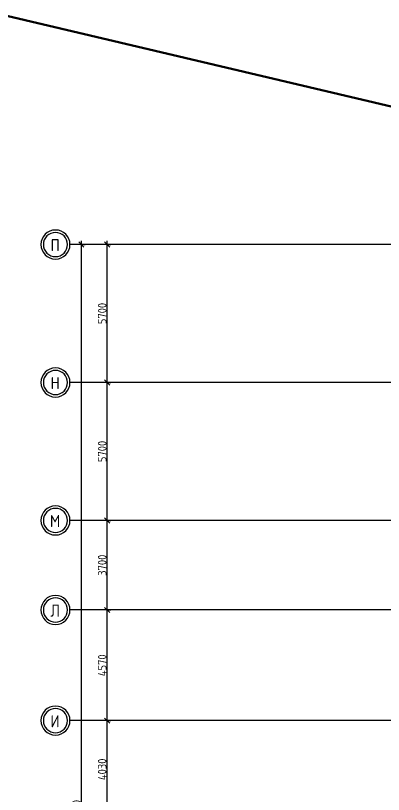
# Model space of a CAD drawing. Header units: millimetres. Extents: x -695119 to 412940, y -249585 to 622758.
# Drawn here: x -151834 to -136642, y 542439 to 574621 of the extents above; entities that cross this region are included whole.
import ezdxf

# ---------------------------------------------------------------- set-up
doc = ezdxf.new("R2010")
doc.units = ezdxf.units.MM
doc.linetypes.add('ADSK_Линия сетки', pattern=[25, 20, -2.5, 0, -2.5])
for name, color, linetype, lineweight in [('_Схема', 5, 'Continuous', 30), ('Оси', 252, 'Continuous', 9), ('Размеры', 7, 'Continuous', 9)]:
    doc.layers.add(name, color=color, linetype=linetype, lineweight=lineweight)
doc.styles.add('GOST Common_1', font='', dxfattribs={"height": 250})
doc.styles.add('ISOCPEUR', font='isocpeur.ttf', dxfattribs={"width": 0.9, "height": 350})
doc.styles.get('GOST Common_1').set_extended_font_data('GOST type B')
doc.dimstyles.new('ADSK_Основной_3_5_мм', dxfattribs={"dimscale": 304.8, "dimtxt": 348.593412, "dimasz": 0.695866, "dimexe": 0.492126, "dimexo": 0.492126, "dimgap": 0.098425, "dimtad": 1, "dimdec": 0, "dimdsep": 46, "dimtxsty": 'ISOCPEUR', "dimblk1": 'OBLIQUE', "dimblk2": 'OBLIQUE', "dimsah": 1, "dimcen": 0.09, "dimdle": 0.492126, "dimazin": 0, "dimtfac": 1, "dimtdec": 4, "dimtix": 1, "dimtmove": 0, "dimatfit": 3, "dimfxl": 1, "dimtvp": 1, "dimtolj": 1, "dimtzin": 0, "dimlwd": 18, "dimlwe": 18, "dimarcsym": 2})

# ---------------------------------------------------------------- blocks, each defined once
blk = doc.blocks.new('Ось сетки - Круг_Ø12 мм 2-461932-План 1 этажа смеж')
at = {"layer": 'Оси', "lineweight": 20}
for radius, start, end in [(6, 360, 180), (5, 360, 180), (6, 180, 360), (5, 180, 360)]:
    blk.add_arc((0, 0), radius, start, end, dxfattribs=at)
blk = doc.blocks.new('_Oblique')
at = {"color": 0, "linetype": 'ByBlock', "lineweight": -2}
blk.add_line((-0.5, -0.5), (0.5, 0.5), dxfattribs=at)
blk = doc.blocks.new('*D500')
at = {"layer": 'Defpoints', "color": 0, "transparency": 16777216}
for p in [(-148153, 545490), (-148053, 545490), (-148153, 541460)]:
    blk.add_point(p, dxfattribs=at)
at = {"layer": 'Размеры', "color": 0, "lineweight": 18, "transparency": 16777216}
for p, q in [((-148053, 541310), (-148053, 545640)), ((-148003, 545490), (-147903, 545490)), ((-148003, 541460), (-147903, 541460))]:
    blk.add_line(p, q, dxfattribs=at)
at = {"layer": 'Размеры', "color": 0, "lineweight": 18, "transparency": 16777216, "xscale": 212.1, "yscale": 212.1, "zscale": 212.1}
for p, rotation in [((-148053, 545490), 90), ((-148053, 541460), 270)]:
    blk.add_blockref('_Oblique', p, dxfattribs=dict(at, rotation=rotation))
at = {"layer": 'Размеры', "color": 0, "lineweight": 20, "transparency": 16777216, "insert": (-148258, 543475), "char_height": 350, "width": 1095.38, "attachment_point": 5, "rotation": 90, "style": 'ISOCPEUR'}
blk.add_mtext('\\A1;4030', dxfattribs=at)
blk = doc.blocks.new('*D501')
at = {"layer": 'Defpoints', "color": 0, "transparency": 16777216}
for p in [(-148153, 550060), (-148053, 550060), (-148153, 545490)]:
    blk.add_point(p, dxfattribs=at)
at = {"layer": 'Размеры', "color": 0, "lineweight": 18, "transparency": 16777216}
for p, q in [((-148053, 545340), (-148053, 550210)), ((-148003, 550060), (-147903, 550060)), ((-148003, 545490), (-147903, 545490))]:
    blk.add_line(p, q, dxfattribs=at)
at = {"layer": 'Размеры', "color": 0, "lineweight": 18, "transparency": 16777216, "xscale": 212.1, "yscale": 212.1, "zscale": 212.1}
for p, rotation in [((-148053, 550060), 90), ((-148053, 545490), 270)]:
    blk.add_blockref('_Oblique', p, dxfattribs=dict(at, rotation=rotation))
at = {"layer": 'Размеры', "color": 0, "lineweight": 20, "transparency": 16777216, "insert": (-148258, 547775), "char_height": 350, "width": 1095.38, "attachment_point": 5, "rotation": 90, "style": 'ISOCPEUR'}
blk.add_mtext('\\A1;4570', dxfattribs=at)
blk = doc.blocks.new('*D502')
at = {"layer": 'Defpoints', "color": 0, "transparency": 16777216}
for p in [(-148153, 553760), (-148053, 553760), (-148153, 550060)]:
    blk.add_point(p, dxfattribs=at)
at = {"layer": 'Размеры', "color": 0, "lineweight": 18, "transparency": 16777216}
for p, q in [((-148053, 549910), (-148053, 553910)), ((-148003, 553760), (-147903, 553760)), ((-148003, 550060), (-147903, 550060))]:
    blk.add_line(p, q, dxfattribs=at)
at = {"layer": 'Размеры', "color": 0, "lineweight": 18, "transparency": 16777216, "xscale": 212.1, "yscale": 212.1, "zscale": 212.1}
for p, rotation in [((-148053, 553760), 90), ((-148053, 550060), 270)]:
    blk.add_blockref('_Oblique', p, dxfattribs=dict(at, rotation=rotation))
at = {"layer": 'Размеры', "color": 0, "lineweight": 20, "transparency": 16777216, "insert": (-148258, 551910), "char_height": 350, "width": 1059.58, "attachment_point": 5, "rotation": 90, "style": 'ISOCPEUR'}
blk.add_mtext('\\A1;3700', dxfattribs=at)
blk = doc.blocks.new('*D503')
at = {"layer": 'Defpoints', "color": 0, "transparency": 16777216}
for p in [(-148153, 559460), (-148053, 559460), (-148153, 553760)]:
    blk.add_point(p, dxfattribs=at)
at = {"layer": 'Размеры', "color": 0, "lineweight": 18, "transparency": 16777216}
for p, q in [((-148053, 553610), (-148053, 559610)), ((-148003, 559460), (-147903, 559460)), ((-148003, 553760), (-147903, 553760))]:
    blk.add_line(p, q, dxfattribs=at)
at = {"layer": 'Размеры', "color": 0, "lineweight": 18, "transparency": 16777216, "xscale": 212.1, "yscale": 212.1, "zscale": 212.1}
for p, rotation in [((-148053, 559460), 90), ((-148053, 553760), 270)]:
    blk.add_blockref('_Oblique', p, dxfattribs=dict(at, rotation=rotation))
at = {"layer": 'Размеры', "color": 0, "lineweight": 20, "transparency": 16777216, "insert": (-148258, 556610), "char_height": 350, "width": 1059.58, "attachment_point": 5, "rotation": 90, "style": 'ISOCPEUR'}
blk.add_mtext('\\A1;5700', dxfattribs=at)
blk = doc.blocks.new('*D504')
at = {"layer": 'Defpoints', "color": 0, "transparency": 16777216}
for p in [(-148153, 565160), (-148053, 565160), (-148153, 559460)]:
    blk.add_point(p, dxfattribs=at)
at = {"layer": 'Размеры', "color": 0, "lineweight": 18, "transparency": 16777216}
for p, q in [((-148053, 559310), (-148053, 565310)), ((-148003, 565160), (-147903, 565160)), ((-148003, 559460), (-147903, 559460))]:
    blk.add_line(p, q, dxfattribs=at)
at = {"layer": 'Размеры', "color": 0, "lineweight": 18, "transparency": 16777216, "xscale": 212.1, "yscale": 212.1, "zscale": 212.1}
for p, rotation in [((-148053, 565160), 90), ((-148053, 559460), 270)]:
    blk.add_blockref('_Oblique', p, dxfattribs=dict(at, rotation=rotation))
at = {"layer": 'Размеры', "color": 0, "lineweight": 20, "transparency": 16777216, "insert": (-148258, 562310), "char_height": 350, "width": 1059.58, "attachment_point": 5, "rotation": 90, "style": 'ISOCPEUR'}
blk.add_mtext('\\A1;5700', dxfattribs=at)
blk = doc.blocks.new('*D505')
at = {"layer": 'Defpoints', "color": 0, "transparency": 16777216}
for p in [(-149215, 565160), (-149115, 565160), (-149215, 518160)]:
    blk.add_point(p, dxfattribs=at)
at = {"layer": 'Размеры', "color": 0, "lineweight": 18, "transparency": 16777216}
for p, q in [((-149115, 518010), (-149115, 565310)), ((-149065, 565160), (-148965, 565160)), ((-149065, 518160), (-148965, 518160))]:
    blk.add_line(p, q, dxfattribs=at)
at = {"layer": 'Размеры', "color": 0, "lineweight": 18, "transparency": 16777216, "xscale": 212.1, "yscale": 212.1, "zscale": 212.1}
for p, rotation in [((-149115, 565160), 90), ((-149115, 518160), 270)]:
    blk.add_blockref('_Oblique', p, dxfattribs=dict(at, rotation=rotation))
at = {"layer": 'Размеры', "color": 0, "lineweight": 20, "transparency": 16777216, "insert": (-149320, 541660), "char_height": 350, "width": 1360.27, "attachment_point": 5, "rotation": 90, "style": 'ISOCPEUR'}
blk.add_mtext('\\A1;47000', dxfattribs=at)

msp = doc.modelspace()

# ---------------------------------------------------------------- linework, layer by layer
at = {"layer": '_Схема', "color": 5}
msp.add_line((-356137.271, 622757.974), (189125.193, 494018.926), dxfattribs=at)
at = {"layer": 'Оси', "linetype": 'ADSK_Линия сетки'}
for p, q in [((-72648.241, 565160.058), (-149587.813, 565160.058)), ((-72648.241, 559460.058), (-149587.813, 559460.058)), ((-72648.241, 553760.058), (-149587.813, 553760.058)), ((-107095.533, 550060.058), (-149587.813, 550060.058)), ((-107095.533, 545490.058), (-149587.813, 545490.058))]:
    msp.add_line(p, q, dxfattribs=at)

# ---------------------------------------------------------------- block references
at = {"layer": 'Оси', "lineweight": 20, "xscale": 99.99999999999993, "yscale": 99.99999999999993, "zscale": 99.99999999999993, "rotation": 90}
for p in [(-150187.813, 565160.058), (-150187.813, 559460.058), (-150187.813, 553760.058), (-150187.813, 550060.058), (-150187.813, 545490.058)]:
    msp.add_blockref('Ось сетки - Круг_Ø12 мм 2-461932-План 1 этажа смеж', p, dxfattribs=at)

# ---------------------------------------------------------------- texts
at = {"layer": 'Оси', "char_height": 500, "attachment_point": 1, "style": 'GOST Common_1'}
for s, insert, width in [('\\fGOST Common|b0|i0|c204|p34|;\\W.9;П', (-150389.94, 565384.617), 440.12644), ('\\fGOST Common|b0|i0|c204|p34|;\\W.9;Н', (-150389.94, 559684.617), 440.12644), ('\\fGOST Common|b0|i0|c204|p34|;\\W.9;М', (-150413.79, 553984.617), 497.84794), ('\\fGOST Common|b0|i0|c204|p34|;\\W.9;Л', (-150393.09, 550284.617), 447.34162), ('\\fGOST Common|b0|i0|c204|p34|;\\W.9;И', (-150389.94, 545714.617), 440.12644)]:
    msp.add_mtext(s, dxfattribs=dict(at, insert=insert, width=width))

# ---------------------------------------------------------------- dimensions: what is measured, and where the dimension line sits
at = {"layer": 'Размеры', "lineweight": 20}
for base, p1, p2, override, picture, middle in [((-149115.176, 565160.058), (-149215.16, 518160.058), (-149215.16, 565160.058), {"dimpost": '<>', "dimfxl": 47000}, '*D505', (-149320.176, 541660.058)), ((-148052.684, 565160.058), (-148152.669, 559460.058), (-148152.669, 565160.058), {"dimpost": '<>', "dimfxl": 5700}, '*D504', (-148257.684, 562310.058)), ((-148052.684, 559460.058), (-148152.669, 553760.058), (-148152.669, 559460.058), {"dimpost": '<>', "dimfxl": 5700}, '*D503', (-148257.684, 556610.058)), ((-148052.684, 553760.058), (-148152.669, 550060.058), (-148152.669, 553760.058), {"dimpost": '<>', "dimfxl": 3700}, '*D502', (-148257.684, 551910.058)), ((-148052.684, 550060.058), (-148152.669, 545490.058), (-148152.669, 550060.058), {"dimpost": '<>', "dimfxl": 4570}, '*D501', (-148257.684, 547775.058)), ((-148052.684, 545490.058), (-148152.669, 541460.058), (-148152.669, 545490.058), {"dimpost": '<>', "dimfxl": 4030}, '*D500', (-148257.684, 543475.058))]:
    dim = msp.add_linear_dim(base=base, p1=p1, p2=p2, angle=90, dimstyle='ADSK_Основной_3_5_мм', override=override, dxfattribs=at)
    dim.commit()
    dim.dimension.update_dxf_attribs({"geometry": picture, "text_midpoint": middle})

doc.saveas('drawing.dxf')
